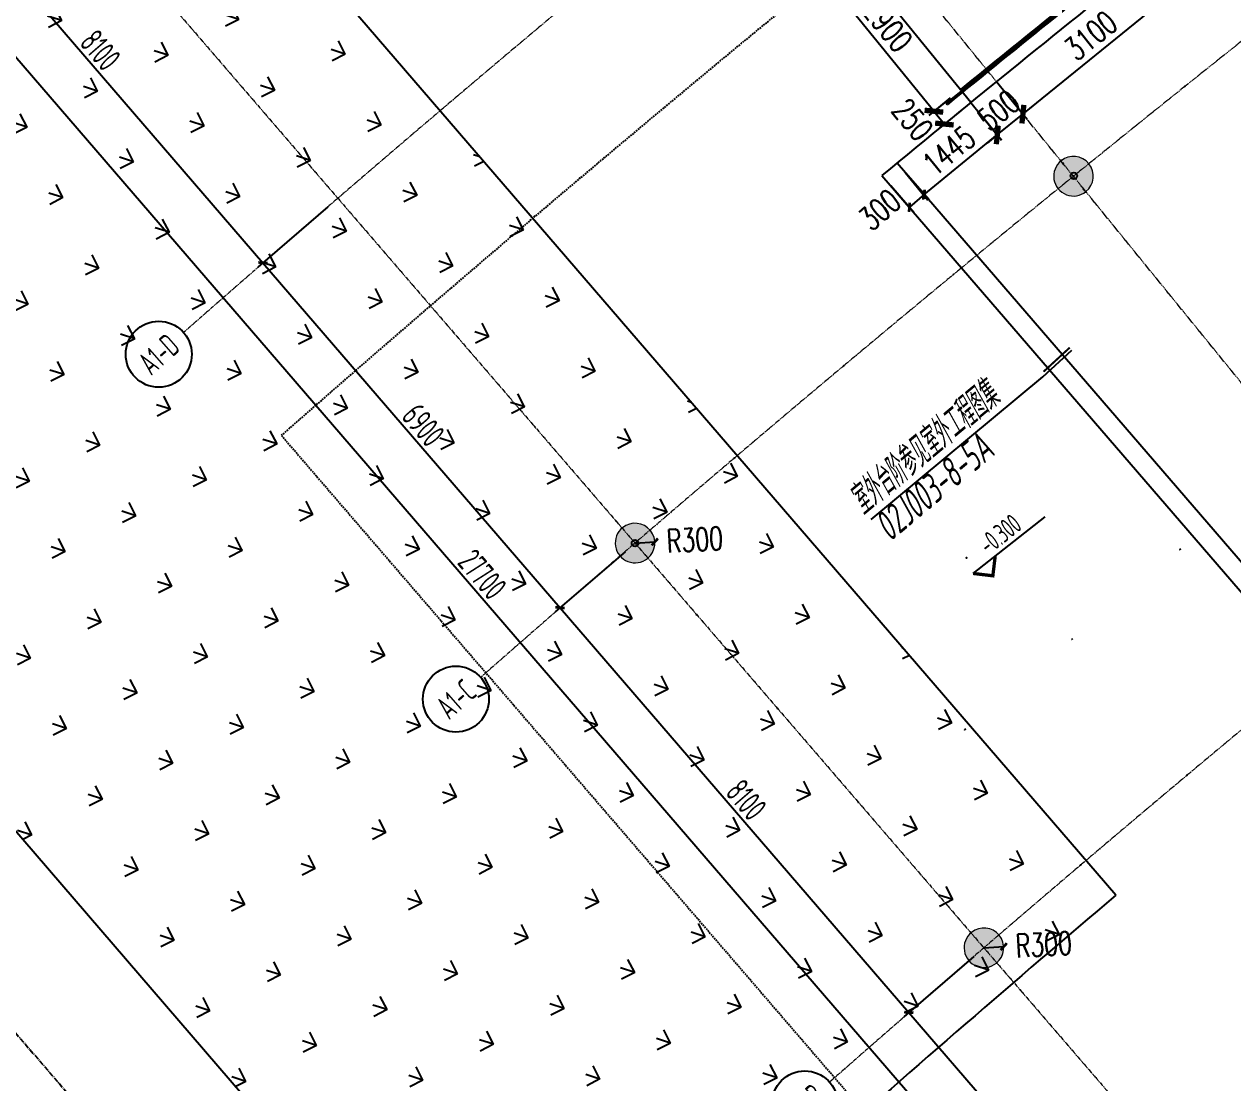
# Model space of a CAD drawing. Header units: millimetres. Extents: x -167 to 12027559, y -6694179 to 6449.
# Drawn here: x 11572547 to 11590865, y -6473796 to -6457746 of the extents above; entities that cross this region are included whole.
import ezdxf
from ezdxf.enums import TextEntityAlignment as Align

# ---------------------------------------------------------------- set-up
doc = ezdxf.new("R2010")
doc.units = ezdxf.units.MM
doc.header["$LTSCALE"] = 10
for name, pattern in [('A1-RG-AXIS$0$CENTER', [50.8, 31.75, -6.35, 6.35, -6.35]), ('A1-RI-F1$0$442 Site - Ground$0$HIDDEN2', [0.1875, 0.125, -0.0625]), ('A1-RI-F1$0$CENTER2', [1.125, 0.75, -0.125, 0.125, -0.125]), ('A1-RI-F1$0$SJX', [9, 6, -3]), ('A1-RI-F1$0$ZXX0', [15, 10, -2.5, 0, -2.5]), ('A1-RI-F1$0$ZXX1000', [18, 15, -1.25, 0.5, -1.25])]:
    doc.linetypes.add(name, pattern=pattern)
for name, color, linetype in [('A1-RG-AXIS$0$A-COLU-HATH', 8, 'Continuous'), ('A1-RG-AXIS$0$A-COLUMN', 7, 'Continuous'), ('A1-RG-AXIS$0$A-DETL-PEN0', 247, 'Continuous'), ('A1-RG-AXIS$0$A-DIMS-100', 1, 'Continuous'), ('A1-RG-AXIS$0$A-SYMB-NAME', 13, 'Continuous'), ('A1-RI-F1$0$442 Site - clean$0$mry-green area hatch', 76, 'Continuous'), ('A1-RI-F1$0$442 Site - clean$0$mry-roads', 2, 'Continuous'), ('A1-RI-F1$0$442 Site - clean$0$mry-water hatch', 154, 'Continuous'), ('A1-RI-F1$0$442 Site - Ground$0$mry-overhead', 253, 'A1-RI-F1$0$442 Site - Ground$0$HIDDEN2'), ('A1-RI-F1$0$A-DIMS-1：100', 1, 'Continuous'), ('A1-RI-F1$0$A-EVAC1', 5, 'Continuous'), ('A1-RI-F1$0$A-STRS-HRAL', 3, 'Continuous'), ('A1-RI-F1$0$A-STRS-TREA', 50, 'Continuous'), ('A1-RI-F1$0$A-SYMB', 4, 'Continuous'), ('A1-RI-F1$0$A-TEXT', 4, 'Continuous'), ('A1-RI-F1$0$A-WALL', 7, 'Continuous'), ('A1-RI-F1$0$G-ACCS', 7, 'Continuous'), ('A1-RI-F1$0$道路中线_N1', 7, 'Continuous'), ('A1-RI-F1$0$道路中线_中科路', 7, 'Continuous'), ('A1-RI-F1$0$道路中线_内部道路', 3, 'A1-RI-F1$0$CENTER2')]:
    doc.layers.add(name, color=color, linetype=linetype)
doc.layers.add('A1-RG-AXIS$0$A-GRID', color=1, linetype='A1-RG-AXIS$0$CENTER', lineweight=9)
doc.layers.add('A1-RI-F1$0$车行道边线', color=5, linetype='A1-RI-F1$0$SJX', lineweight=40)
doc.styles.add('A1-RG-AXIS$0$A1-RG-AXIS$0$XD2008', font='xd-hzs.shx', dxfattribs={"width": 0.7, "bigfont": 'xd-hztxt.shx'})
doc.styles.add('A1-RG-AXIS$0$XD2008', font='xd-hzs.shx', dxfattribs={"width": 0.7, "bigfont": 'xd-hztxt.shx'})
doc.styles.add('A1-RI-F1$0$$22$XD2008', font='hzs.shx', dxfattribs={"width": 0.7, "bigfont": 'hztxt.shx'})
doc.styles.add('A1-RI-F1$0$ECADI', font='gbeitc.shx', dxfattribs={"width": 0.7, "bigfont": 'gbcbig.shx'})
doc.styles.add('A1-RI-F1$0$XD2008', font='txt.shx', dxfattribs={"width": 0.7, "bigfont": 'xd-hztxt.shx'})
doc.dimstyles.new('A1-RG-AXIS$0$XD100$0', dxfattribs={"dimscale": 100, "dimtxt": 5.5, "dimasz": 1, "dimexe": 1, "dimexo": 2, "dimgap": 0.5, "dimtad": 1, "dimdec": 0, "dimdsep": 46, "dimtxsty": 'A1-RG-AXIS$0$XD2008', "dimblk": 'A1-RG-AXIS$0$_ArchTick', "dimblk1": 'A1-RG-AXIS$0$_ArchTick', "dimblk2": 'A1-RG-AXIS$0$_ArchTick', "dimsah": 1, "dimcen": 2.5, "dimclrt": 4, "dimazin": 0, "dimtfac": 1, "dimtdec": 0, "dimtix": 1, "dimtmove": 0, "dimatfit": 3, "dimfxl": 0, "dimtolj": 1, "dimtzin": 0, "dimarcsym": 0})
doc.dimstyles.new('A1-RI-F1$0$XD100', dxfattribs={"dimscale": 100, "dimtxt": 3.5, "dimasz": 1, "dimexe": 1, "dimexo": 2, "dimgap": 1, "dimtad": 1, "dimdec": 0, "dimdsep": 46, "dimtxsty": 'A1-RI-F1$0$XD2008', "dimblk": 'A1-RI-F1$0$_ArchTick', "dimcen": 2.5, "dimclrd": 1, "dimclre": 1, "dimclrt": 4, "dimaunit": 1, "dimadec": 0, "dimazin": 0, "dimtfac": 1, "dimtdec": 0, "dimtix": 1, "dimtmove": 2, "dimatfit": 3, "dimfxl": 0, "dimtolj": 1, "dimtzin": 0, "dimarcsym": 0})
doc.dimstyles.new('A1-RI-F1$0$XD100$0', dxfattribs={"dimscale": 100, "dimtxt": 3.5, "dimasz": 2, "dimexe": 1, "dimexo": 2, "dimgap": 1, "dimtad": 1, "dimdec": 0, "dimdsep": 46, "dimtxsty": 'A1-RI-F1$0$XD2008', "dimblk1": 'A1-RI-F1$0$_ArchTick', "dimblk2": 'A1-RI-F1$0$_ArchTick', "dimsah": 1, "dimcen": 2.5, "dimclrd": 1, "dimclre": 1, "dimclrt": 4, "dimaunit": 1, "dimadec": 0, "dimazin": 0, "dimtfac": 1, "dimtdec": 0, "dimtix": 1, "dimtmove": 2, "dimatfit": 3, "dimfxl": 0, "dimtolj": 1, "dimtzin": 0, "dimarcsym": 0})
pattern_1 = [(161.94682, (-11520186.1, 6499236.26), (-1069.71302, -543.795965), [225, -1472.05628]), (116.94682, (-11520186.1, 6499236.3), (-1069.71302, -543.79596), [225, -975]), (206.94682, (-11520186.1, 6499236.3), (543.79596, -1069.71302), [225, -975])]

# ---------------------------------------------------------------- blocks, each defined once
blk = doc.blocks.new('A1-RG-AXIS$0$_ArchTick')
at = {"color": 0, "linetype": 'ByBlock', "const_width": 0.4}
blk.add_lwpolyline([(-0.5, -0.5), (0.5, 0.5)], dxfattribs=at)
blk = doc.blocks.new('*D676')
at = {"layer": 'A1-RG-AXIS$0$A-DIMS-100', "color": 0, "lineweight": -2}
for p, q in [((11571862, -6454379), (11570195, -6455815)), ((11570271, -6455750), (11588352, -6476735)), ((11589943, -6475365), (11588276, -6476801))]:
    blk.add_line(p, q, dxfattribs=at)
at = {"layer": 'Defpoints', "color": 0}
for p in [(11572014, -6454249), (11590094, -6475234), (11588352, -6476735)]:
    blk.add_point(p, dxfattribs=at)
at = {"layer": 'A1-RG-AXIS$0$A-DIMS-100', "color": 0, "lineweight": -2, "xscale": 100, "yscale": 100, "zscale": 100}
for p, rotation in [((11570271, -6455750), 130.7474706807866), ((11588352, -6476735), 310.7474706807866)]:
    blk.add_blockref('A1-RG-AXIS$0$_ArchTick', p, dxfattribs=dict(at, rotation=rotation))
at = {"layer": 'A1-RG-AXIS$0$A-DIMS-100', "color": 4, "insert": (11579491, -6466088), "char_height": 375, "attachment_point": 5, "rotation": 310.7475, "style": 'A1-RG-AXIS$0$XD2008'}
blk.add_mtext('\\A1;27700', dxfattribs=at)
blk = doc.blocks.new('*D677')
at = {"layer": 'A1-RG-AXIS$0$A-DIMS-100', "color": 0, "lineweight": -2}
for p, q in [((11581653, -6465743), (11580592, -6466657)), ((11580668, -6466592), (11585954, -6472729)), ((11586939, -6471880), (11585878, -6472794))]:
    blk.add_line(p, q, dxfattribs=at)
at = {"layer": 'Defpoints', "color": 0}
for p in [(11581805, -6465612), (11587091, -6471749), (11585954, -6472729)]:
    blk.add_point(p, dxfattribs=at)
at = {"layer": 'A1-RG-AXIS$0$A-DIMS-100', "color": 0, "lineweight": -2, "xscale": 100, "yscale": 100, "zscale": 100}
for p, rotation in [((11580668, -6466592), 130.7384765822796), ((11585954, -6472729), 310.7384765822796)]:
    blk.add_blockref('A1-RG-AXIS$0$_ArchTick', p, dxfattribs=dict(at, rotation=rotation))
at = {"layer": 'A1-RG-AXIS$0$A-DIMS-100', "color": 4, "insert": (11583491, -6469505), "char_height": 375, "attachment_point": 5, "rotation": 310.7385, "style": 'A1-RG-AXIS$0$XD2008'}
blk.add_mtext('\\A1;8100', dxfattribs=at)
blk = doc.blocks.new('*D678')
at = {"layer": 'A1-RG-AXIS$0$A-DIMS-100', "color": 0, "lineweight": -2}
for p, q in [((11577150, -6460515), (11576089, -6461429)), ((11576165, -6461363), (11580668, -6466592)), ((11581653, -6465743), (11580592, -6466657))]:
    blk.add_line(p, q, dxfattribs=at)
at = {"layer": 'Defpoints', "color": 0}
for p in [(11577302, -6460384), (11581805, -6465612), (11580668, -6466592)]:
    blk.add_point(p, dxfattribs=at)
at = {"layer": 'A1-RG-AXIS$0$A-DIMS-100', "color": 0, "lineweight": -2, "xscale": 100, "yscale": 100, "zscale": 100}
for p, rotation in [((11576165, -6461363), 130.738476582275), ((11580668, -6466592), 310.738476582275)]:
    blk.add_blockref('A1-RG-AXIS$0$_ArchTick', p, dxfattribs=dict(at, rotation=rotation))
at = {"layer": 'A1-RG-AXIS$0$A-DIMS-100', "color": 4, "insert": (11578596, -6463822), "char_height": 375, "attachment_point": 5, "rotation": 310.7385, "style": 'A1-RG-AXIS$0$XD2008'}
blk.add_mtext('\\A1;6900', dxfattribs=at)
blk = doc.blocks.new('*D679')
at = {"layer": 'A1-RG-AXIS$0$A-DIMS-100', "color": 0, "lineweight": -2}
for p, q in [((11571864, -6454377), (11570803, -6455291)), ((11570879, -6455226), (11576165, -6461363)), ((11577150, -6460515), (11576089, -6461429))]:
    blk.add_line(p, q, dxfattribs=at)
at = {"layer": 'Defpoints', "color": 0}
for p in [(11572016, -6454247), (11577302, -6460384), (11576165, -6461363)]:
    blk.add_point(p, dxfattribs=at)
at = {"layer": 'A1-RG-AXIS$0$A-DIMS-100', "color": 0, "lineweight": -2, "xscale": 100, "yscale": 100, "zscale": 100}
for p, rotation in [((11570879, -6455226), 130.7384765822831), ((11576165, -6461363), 310.7384765822831)]:
    blk.add_blockref('A1-RG-AXIS$0$_ArchTick', p, dxfattribs=dict(at, rotation=rotation))
at = {"layer": 'A1-RG-AXIS$0$A-DIMS-100', "color": 4, "insert": (11573702, -6458140), "char_height": 375, "attachment_point": 5, "rotation": 310.7385, "style": 'A1-RG-AXIS$0$XD2008'}
blk.add_mtext('\\A1;8100', dxfattribs=at)
blk = doc.blocks.new('*D682')
at = {"layer": 'A1-RG-AXIS$0$A-DIMS-100', "color": 0, "lineweight": -2}
for p, q in [((11586940, -6471880), (11585878, -6472794)), ((11585954, -6472729), (11588957, -6476214)), ((11589943, -6475365), (11588881, -6476279))]:
    blk.add_line(p, q, dxfattribs=at)
at = {"layer": 'Defpoints', "color": 0}
for p in [(11587091, -6471749), (11590094, -6475234), (11588957, -6476214)]:
    blk.add_point(p, dxfattribs=at)
at = {"layer": 'A1-RG-AXIS$0$A-DIMS-100', "color": 0, "lineweight": -2, "xscale": 100, "yscale": 100, "zscale": 100}
for p, rotation in [((11585954, -6472729), 130.7474706807819), ((11588957, -6476214), 310.7474706807819)]:
    blk.add_blockref('A1-RG-AXIS$0$_ArchTick', p, dxfattribs=dict(at, rotation=rotation))
at = {"layer": 'A1-RG-AXIS$0$A-DIMS-100', "color": 4, "insert": (11587635, -6474316), "char_height": 375, "attachment_point": 5, "rotation": 310.7475, "style": 'A1-RG-AXIS$0$XD2008'}
blk.add_mtext('\\A1;4600', dxfattribs=at)
blk = doc.blocks.new('A1-RG-AXIS$0$Round Column1 - 600 mm Diameter-1418243-一层平面 校行政中心 FIRST FLOOR PLAN')
at = {"layer": 'A1-RG-AXIS$0$A-COLUMN', "lineweight": 9}
for start, end in [(90, 180), (0, 90), (180, 0)]:
    blk.add_arc((0, 0), 300, start, end, dxfattribs=at)
blk = doc.blocks.new('A1-RG-AXIS$0$colu')
at = {"layer": 'A1-RG-AXIS$0$A-COLU-HATH', "linetype": 'ByBlock'}
h = blk.add_hatch(dxfattribs=at)
h.set_pattern_fill('ANSI31', color=256, scale=888, angle=11, style=0)
h.set_pattern_definition([(56, (-5304, 12651), (-92.02317055, 62.0704123), [])])
h.paths.add_polyline_path([(11591264, -6433839), (11591159, -6433557), (11590222, -6433908), (11590400, -6434382)])
h.paths.add_polyline_path([(11582706, -6437301), (11582516, -6436795), (11581580, -6437146), (11581701, -6437474)])
h.paths.add_polyline_path([(11590472, -6449024), (11591080, -6449817), (11591635, -6449392), (11591027, -6448598)])
h.paths.add_polyline_path([(11597647, -6443800), (11598174, -6444530), (11598741, -6444120), (11598215, -6443391)])
h.paths.add_polyline_path([(11585545, -6442594), (11586154, -6443388), (11586709, -6442962), (11586101, -6442168)])
h.paths.add_polyline_path([(11592849, -6437150), (11593376, -6437880), (11593943, -6437471), (11593417, -6436741)])
h.paths.add_polyline_path([(11606395, -6455924), (11606921, -6456654), (11607489, -6456244), (11606962, -6455514)])
h.paths.add_polyline_path([(11601626, -6449315), (11602153, -6450044), (11602720, -6449635), (11602194, -6448905)])
edge = h.paths.add_edge_path()
edge.add_arc((11595249, -6454684), 425, 0, 360)
edge = h.paths.add_edge_path()
edge.add_arc((11600176, -6461115), 425, 0, 360)
h.paths.add_polyline_path([(11613307, -6451074), (11613812, -6451818), (11614392, -6451425), (11613886, -6450680)])
h.paths.add_polyline_path([(11620356, -6446424), (11620839, -6447183), (11621430, -6446806), (11620946, -6446047)])
h.paths.add_polyline_path([(11615974, -6439552), (11616458, -6440311), (11617048, -6439934), (11616564, -6439175)])
h.paths.add_polyline_path([(11608730, -6444330), (11609235, -6445075), (11609815, -6444682), (11609309, -6443937)])
h.paths.add_polyline_path([(11600306, -6431919), (11600812, -6432664), (11601391, -6432270), (11600885, -6431526)])
h.paths.add_polyline_path([(11607910, -6426904), (11608394, -6427663), (11608984, -6427286), (11608500, -6426527)])
h.paths.add_polyline_path([(11630302, -6423285), (11630693, -6423983), (11631129, -6423739), (11630739, -6423040)])
h.paths.add_polyline_path([(11626248, -6416039), (11626639, -6416737), (11627075, -6416493), (11626684, -6415795)])
h.paths.add_polyline_path([(11627535, -6441978), (11627997, -6442751), (11628598, -6442392), (11628136, -6441619)])
h.paths.add_polyline_path([(11634839, -6437741), (11635279, -6438526), (11635889, -6438184), (11635450, -6437399)])
h.paths.add_polyline_path([(11615655, -6422109), (11616117, -6422881), (11616718, -6422522), (11616256, -6421750)])
h.paths.add_polyline_path([(11619863, -6429147), (11620325, -6429919), (11620926, -6429560), (11620464, -6428788)])
h.paths.add_polyline_path([(11630859, -6430629), (11631299, -6431414), (11631910, -6431072), (11631470, -6430287)])
h.paths.add_polyline_path([(11627539, -6424694), (11627978, -6425480), (11628589, -6425138), (11628150, -6424353)])
h.paths.add_polyline_path([(11623353, -6434983), (11623815, -6435756), (11624415, -6435396), (11623953, -6434624)])
h.paths.add_polyline_path([(11623535, -6417538), (11623974, -6418324), (11624585, -6417982), (11624146, -6417197)])
h.paths.add_polyline_path([(11635339, -6420464), (11635756, -6421262), (11636376, -6420938), (11635960, -6420140)])
h.paths.add_polyline_path([(11645506, -6407138), (11645842, -6407864), (11645388, -6408074), (11645053, -6407348)])
h.paths.add_polyline_path([(11648218, -6414201), (11648554, -6414927), (11649008, -6414718), (11648672, -6413991)])
h.paths.add_polyline_path([(11649797, -6429904), (11650191, -6430713), (11650820, -6430407), (11650426, -6429597)])
h.paths.add_polyline_path([(11632163, -6412872), (11631542, -6413196), (11632283, -6414615), (11632904, -6414290)])
h.paths.add_polyline_path([(11648553, -6404923), (11647915, -6405211), (11648573, -6406669), (11649211, -6406381)])
h.paths.add_polyline_path([(11638488, -6426491), (11638905, -6427289), (11639525, -6426965), (11639108, -6426167)])
h.paths.add_polyline_path([(11646232, -6422575), (11646626, -6423384), (11647255, -6423078), (11646862, -6422268)])
h.paths.add_polyline_path([(11643258, -6416460), (11643651, -6417269), (11644281, -6416963), (11643887, -6416153)])
edge = h.paths.add_edge_path()
edge.add_arc((11640554, -6410101), 425, 0, 360)
h.paths.add_polyline_path([(11642262, -6433715), (11642678, -6434512), (11643299, -6434188), (11642882, -6433391)])
h.paths.add_polyline_path([(11657439, -6426310), (11657809, -6427131), (11658447, -6426843), (11658077, -6426022)])
h.paths.add_polyline_path([(11654086, -6418882), (11654456, -6419702), (11655094, -6419414), (11654724, -6418594)])
h.paths.add_polyline_path([(11659423, -6409141), (11659770, -6409971), (11660416, -6409702), (11660069, -6408871)])
h.paths.add_polyline_path([(11651288, -6412684), (11651658, -6413504), (11652296, -6413216), (11651926, -6412396)])
h.paths.add_polyline_path([(11672567, -6404095), (11672841, -6404846), (11673311, -6404675), (11673037, -6403924)])
h.paths.add_polyline_path([(11669749, -6396288), (11670092, -6397229), (11670562, -6397058), (11670219, -6396117)])
h.paths.add_polyline_path([(11678236, -6409178), (11678568, -6410121), (11679228, -6409889), (11678897, -6408946)])
h.paths.add_polyline_path([(11675949, -6402668), (11676281, -6403611), (11676941, -6403379), (11676610, -6402436)])
h.paths.add_polyline_path([(11662042, -6415416), (11662388, -6416247), (11663034, -6415977), (11662688, -6415147)])
h.paths.add_polyline_path([(11670094, -6412181), (11670417, -6413021), (11671070, -6412770), (11670748, -6411930)])
h.paths.add_polyline_path([(11656266, -6401573), (11656651, -6402496), (11657297, -6402226), (11656912, -6401304)])
h.paths.add_polyline_path([(11664718, -6398177), (11665077, -6399111), (11665730, -6398860), (11665372, -6397926)])
h.paths.add_polyline_path([(11667657, -6405832), (11667980, -6406673), (11668633, -6406422), (11668311, -6405582)])
h.paths.add_polyline_path([(11673265, -6395025), (11673596, -6395969), (11674256, -6395737), (11673925, -6394793)])
edge = h.paths.add_edge_path()
edge.add_arc((11681417, -6417175), 425, 0, 360)
h.paths.add_polyline_path([(11673015, -6419789), (11673338, -6420629), (11673991, -6420379), (11673669, -6419538)])
h.paths.add_polyline_path([(11665180, -6422938), (11665527, -6423769), (11666173, -6423499), (11665826, -6422668)])
for points in [[(11588683, -6459865, 0.414214), (11588262, -6459818, 0.414214), (11588214, -6460239, 1)], [(11582040, -6465425, 0.414214), (11581618, -6465377, 0.414214), (11581571, -6465799, 1)], [(11587327, -6471561, 0.414214), (11586906, -6471514, 0.414214), (11586858, -6471935, 1)]]:
    blk.add_hatch(color=256, dxfattribs=at).paths.add_polyline_path(points)
at = {"layer": 'A1-RG-AXIS$0$A-COLUMN', "rotation": 309.0484412447464}
for p in [(11588450, -6460051), (11581805, -6465612), (11587092, -6471748)]:
    blk.add_blockref('A1-RG-AXIS$0$Round Column1 - 600 mm Diameter-1418243-一层平面 校行政中心 FIRST FLOOR PLAN', p, dxfattribs=at)
blk = doc.blocks.new('A1-RG-AXIS$0$A1zhouhao')
at = {"color": 13}
blk.add_circle((11937809, -6402822), 500, dxfattribs=at)
at = {"style": 'A1-RG-AXIS$0$A1-RG-AXIS$0$XD2008', "width": 0.7}
blk.add_attdef('GRID', text='', height=500, dxfattribs=at).set_placement((11937809, -6402822), align=Align.MIDDLE)
blk = doc.blocks.new('A1-RI-F1$0$_ArchTick')
at = {"color": 0, "linetype": 'ByBlock', "const_width": 0.4}
blk.add_lwpolyline([(-0.5, -0.5), (0.5, 0.5)], dxfattribs=at)
blk = doc.blocks.new('*D373')
at = {"layer": 'A1-RI-F1$0$A-DIMS-1：100', "color": 1, "linetype": 'ByBlock', "lineweight": -2}
blk.add_line((11581805, -6465612), (11582105, -6465595), dxfattribs=at)
at = {"layer": 'Defpoints', "color": 0, "linetype": 'ByBlock'}
for p in [(11581805, -6465612), (11582105, -6465595)]:
    blk.add_point(p, dxfattribs=at)
at = {"layer": 'A1-RI-F1$0$A-DIMS-1：100', "color": 1, "linetype": 'ByBlock', "lineweight": -2, "xscale": 100, "yscale": 100, "zscale": 100, "rotation": 3.206619954075154}
blk.add_blockref('A1-RI-F1$0$_ArchTick', (11582105, -6465595), dxfattribs=at)
at = {"layer": 'A1-RI-F1$0$A-DIMS-1：100', "color": 4, "linetype": 'ByBlock', "insert": (11582712, -6465561), "char_height": 350, "attachment_point": 5, "rotation": 3.2066, "style": 'A1-RI-F1$0$XD2008'}
blk.add_mtext('\\A1;R300', dxfattribs=at)
blk = doc.blocks.new('*D374')
at = {"layer": 'A1-RI-F1$0$A-DIMS-1：100', "color": 1, "linetype": 'ByBlock', "lineweight": -2}
blk.add_line((11587093, -6471747), (11587393, -6471731), dxfattribs=at)
at = {"layer": 'Defpoints', "color": 0, "linetype": 'ByBlock'}
for p in [(11587093, -6471747), (11587393, -6471731)]:
    blk.add_point(p, dxfattribs=at)
at = {"layer": 'A1-RI-F1$0$A-DIMS-1：100', "color": 1, "linetype": 'ByBlock', "lineweight": -2, "xscale": 100, "yscale": 100, "zscale": 100, "rotation": 3.206619953857757}
blk.add_blockref('A1-RI-F1$0$_ArchTick', (11587393, -6471731), dxfattribs=at)
at = {"layer": 'A1-RI-F1$0$A-DIMS-1：100', "color": 4, "linetype": 'ByBlock', "insert": (11588000, -6471697), "char_height": 350, "attachment_point": 5, "rotation": 3.2066, "style": 'A1-RI-F1$0$XD2008'}
blk.add_mtext('\\A1;R300', dxfattribs=at)
blk = doc.blocks.new('A1-RI-F1$0$$1$ECADI-TAG-HGHT（国标）')
at = {"color": 1}
blk.add_line((-2.12, 2.12), (11.77, 2.12), dxfattribs=at)
at = {"color": 1, "const_width": 0.5}
blk.add_lwpolyline([(-2.12, 2.12), (0, 0), (2.12, 2.12)], dxfattribs=at)
at = {"color": 1}
blk.add_point((-1.48, 4.6), dxfattribs=at)
at = {"style": 'A1-RI-F1$0$$22$XD2008', "width": 0.7}
blk.add_attdef('FL', text='', height=3, dxfattribs=at).set_placement((-2.69, 2.97), align=Align.RIGHT)
for tag, p in [('F.F.L.', (2.28, 2.97)), ('T.O.S.', (2.28, -1.1))]:
    blk.add_attdef(tag, p, '', height=3, dxfattribs=at)
blk = doc.blocks.new('*D493')
at = {"layer": 'A1-RI-F1$0$A-WALL', "color": 1, "linetype": 'ByBlock', "lineweight": -2}
for p, q in [((11587277, -6458610), (11587746, -6459187)), ((11586889, -6458926), (11587358, -6459503)), ((11587295, -6459425), (11587683, -6459110)), ((11587683, -6459110), (11587838, -6458984)), ((11587295, -6459425), (11587140, -6459551))]:
    blk.add_line(p, q, dxfattribs=at)
at = {"layer": 'Defpoints', "color": 0, "linetype": 'ByBlock'}
for p in [(11587151, -6458455), (11586763, -6458770), (11587683, -6459110)]:
    blk.add_point(p, dxfattribs=at)
at = {"layer": 'A1-RI-F1$0$A-WALL', "color": 1, "linetype": 'ByBlock', "lineweight": -2, "xscale": 200, "yscale": 200, "zscale": 200}
for p, rotation in [((11587683, -6459110), 219.1020522691466), ((11587295, -6459425), 39.10205226914658)]:
    blk.add_blockref('A1-RI-F1$0$_ArchTick', p, dxfattribs=dict(at, rotation=rotation))
at = {"layer": 'A1-RI-F1$0$A-WALL', "color": 4, "linetype": 'ByBlock', "insert": (11587315, -6459054), "char_height": 350, "attachment_point": 5, "rotation": 39.1021, "style": 'A1-RI-F1$0$XD2008'}
blk.add_mtext('\\A1;500', dxfattribs=at)
blk = doc.blocks.new('*D494')
at = {"layer": 'A1-RI-F1$0$A-WALL', "color": 1, "linetype": 'ByBlock', "lineweight": -2}
for p, q in [((11589682, -6456655), (11590152, -6457233)), ((11587683, -6459110), (11590089, -6457155)), ((11587276, -6458610), (11587746, -6459188))]:
    blk.add_line(p, q, dxfattribs=at)
at = {"layer": 'Defpoints', "color": 0, "linetype": 'ByBlock'}
for p in [(11589556, -6456500), (11590089, -6457155), (11587150, -6458455)]:
    blk.add_point(p, dxfattribs=at)
at = {"layer": 'A1-RI-F1$0$A-WALL', "color": 1, "linetype": 'ByBlock', "lineweight": -2, "xscale": 200, "yscale": 200, "zscale": 200}
for p, rotation in [((11590089, -6457155), 39.09507412864514), ((11587683, -6459110), 219.0950741286451)]:
    blk.add_blockref('A1-RI-F1$0$_ArchTick', p, dxfattribs=dict(at, rotation=rotation))
at = {"layer": 'A1-RI-F1$0$A-WALL', "color": 4, "linetype": 'ByBlock', "insert": (11588712, -6457919), "char_height": 350, "attachment_point": 5, "rotation": 39.0951, "style": 'A1-RI-F1$0$XD2008'}
blk.add_mtext('\\A1;3100', dxfattribs=at)
blk = doc.blocks.new('*D496')
at = {"layer": 'A1-RI-F1$0$A-WALL', "color": 1, "linetype": 'ByBlock', "lineweight": -2}
for p, q in [((11584752, -6456614), (11584428, -6456878)), ((11586334, -6459065), (11584505, -6456815)), ((11586581, -6458864), (11586257, -6459128))]:
    blk.add_line(p, q, dxfattribs=at)
at = {"layer": 'Defpoints', "color": 0, "linetype": 'ByBlock'}
for p in [(11584907, -6456488), (11584505, -6456815), (11586736, -6458738)]:
    blk.add_point(p, dxfattribs=at)
at = {"layer": 'A1-RI-F1$0$A-WALL', "color": 1, "linetype": 'ByBlock', "lineweight": -2, "xscale": 200, "yscale": 200, "zscale": 200}
for p, rotation in [((11584505, -6456815), 129.101496476212), ((11586334, -6459065), 309.101496476212)]:
    blk.add_blockref('A1-RI-F1$0$_ArchTick', p, dxfattribs=dict(at, rotation=rotation))
at = {"layer": 'A1-RI-F1$0$A-WALL', "color": 4, "linetype": 'ByBlock', "insert": (11585633, -6457766), "char_height": 350, "attachment_point": 5, "rotation": 309.1015, "style": 'A1-RI-F1$0$XD2008'}
blk.add_mtext('\\A1;2900', dxfattribs=at)
blk = doc.blocks.new('*D497')
at = {"layer": 'A1-RI-F1$0$A-WALL', "color": 1, "linetype": 'ByBlock', "lineweight": -2}
for p, q in [((11586582, -6458865), (11586257, -6459129)), ((11586335, -6459066), (11586493, -6459260)), ((11586740, -6459059), (11586416, -6459324))]:
    blk.add_line(p, q, dxfattribs=at)
at = {"layer": 'Defpoints', "color": 0, "linetype": 'ByBlock'}
for p in [(11586737, -6458739), (11586895, -6458933), (11586493, -6459260)]:
    blk.add_point(p, dxfattribs=at)
at = {"layer": 'A1-RI-F1$0$A-WALL', "color": 1, "linetype": 'ByBlock', "lineweight": -2, "xscale": 200, "yscale": 200, "zscale": 200}
for p, rotation in [((11586335, -6459066), 129.1957179552919), ((11586493, -6459260), 309.1957179552919)]:
    blk.add_blockref('A1-RI-F1$0$_ArchTick', p, dxfattribs=dict(at, rotation=rotation))
at = {"layer": 'A1-RI-F1$0$A-WALL', "color": 4, "linetype": 'ByBlock', "insert": (11586011, -6459192), "char_height": 350, "attachment_point": 5, "rotation": 309.1957, "style": 'A1-RI-F1$0$XD2008'}
blk.add_mtext('\\A1;250', dxfattribs=at)
blk = doc.blocks.new('*D460')
at = {"layer": 'A1-RI-F1$0$A-DIMS-1：100', "color": 1, "linetype": 'ByBlock', "lineweight": -2}
for p, q in [((11587022, -6459086), (11587358, -6459497)), ((11587295, -6459420), (11586178, -6460335)), ((11585904, -6460002), (11586241, -6460413))]:
    blk.add_line(p, q, dxfattribs=at)
at = {"layer": 'Defpoints', "color": 0, "linetype": 'ByBlock'}
for p in [(11586895, -6458932), (11585778, -6459847), (11586178, -6460335)]:
    blk.add_point(p, dxfattribs=at)
at = {"layer": 'A1-RI-F1$0$A-DIMS-1：100', "color": 1, "linetype": 'ByBlock', "lineweight": -2, "xscale": 100, "yscale": 100, "zscale": 100}
for p, rotation in [((11587295, -6459420), 39.33176070893923), ((11586178, -6460335), 219.3317607089392)]:
    blk.add_blockref('A1-RI-F1$0$_ArchTick', p, dxfattribs=dict(at, rotation=rotation))
at = {"layer": 'A1-RI-F1$0$A-DIMS-1：100', "color": 4, "linetype": 'ByBlock', "insert": (11586562, -6459665), "char_height": 350, "attachment_point": 5, "rotation": 39.3318, "style": 'A1-RI-F1$0$XD2008'}
blk.add_mtext('\\A1;1445', dxfattribs=at)
blk = doc.blocks.new('*D461')
at = {"layer": 'A1-RI-F1$0$A-DIMS-1：100', "color": 1, "linetype": 'ByBlock', "lineweight": -2}
for p, q in [((11585908, -6459999), (11586255, -6460401)), ((11585681, -6460194), (11586028, -6460597)), ((11586190, -6460325), (11585962, -6460521))]:
    blk.add_line(p, q, dxfattribs=at)
at = {"layer": 'Defpoints', "color": 0, "linetype": 'ByBlock'}
for p in [(11585778, -6459847), (11585550, -6460043), (11585962, -6460521)]:
    blk.add_point(p, dxfattribs=at)
at = {"layer": 'A1-RI-F1$0$A-DIMS-1：100', "color": 1, "linetype": 'ByBlock', "lineweight": -2, "xscale": 100, "yscale": 100, "zscale": 100}
for p, rotation in [((11586190, -6460325), 40.74312405379437), ((11585962, -6460521), 220.7431240537944)]:
    blk.add_blockref('A1-RI-F1$0$_ArchTick', p, dxfattribs=dict(at, rotation=rotation))
at = {"layer": 'A1-RI-F1$0$A-DIMS-1：100', "color": 4, "linetype": 'ByBlock', "insert": (11585513, -6460559), "char_height": 350, "attachment_point": 5, "rotation": 40.7431, "style": 'A1-RI-F1$0$XD2008'}
blk.add_mtext('\\A1;300', dxfattribs=at)
blk = doc.blocks.new('A1-RI-F1$0$A$C6B365CFD')
at = {"layer": 'A1-RI-F1$0$442 Site - clean$0$mry-green area hatch'}
h = blk.add_hatch(dxfattribs=at)
h.set_pattern_fill('GRASS', color=256, scale=1200, angle=71.9468, style=0)
h.set_pattern_definition(pattern_1)
h.paths.add_polyline_path([(27063, 58308, 0.001294), (25589, 57063, 0.416277), (24485, 42914), (41912, 22684, -0.010237), (50900, 30636)])
h = blk.add_hatch(dxfattribs=at)
h.set_pattern_fill('GRASS', color=256, scale=1200, angle=71.9468, style=0)
h.set_pattern_definition(pattern_1)
edge = h.paths.add_edge_path()
edge.add_line((20201, 456), (31803, 456))
edge.add_arc((26002, 8602), 10000, 305.4577, 307.6947)
edge.add_line((32116, 689), (25117, 7995))
edge.add_line((25117, 7995), (24476, 9148))
edge.add_line((24476, 9148), (22233, 10621))
edge.add_line((22233, 10621), (21016, 10749))
edge.add_line((21016, 10749), (18581, 11837))
edge.add_line((18581, 11837), (17364, 13374))
edge.add_line((17364, 13374), (17235, 14590))
edge.add_line((17235, 14590), (17235, 15487))
edge.add_line((17235, 15487), (16531, 17408))
edge.add_line((16531, 17408), (14544, 19585))
edge.add_line((14544, 19585), (12366, 21634))
edge.add_line((12366, 21634), (10986, 23973))
edge.add_line((10986, 23973), (9157, 25175))
edge.add_line((9157, 25175), (7186, 26768))
edge.add_arc((11680, 38474), 12539, 237.8961, 248.9992, ccw=False)
edge.add_line((5016, 27852), (4405, 29343))
edge.add_line((4405, 29343), (3087, 30819))
edge.add_line((3087, 30819), (3416, 32228))
edge.add_line((3416, 32228), (2849, 34547))
edge.add_line((2849, 34547), (8302, 39754))
edge.add_line((8302, 39754), (9011, 38508))
edge.add_line((9011, 38508), (9516, 37119))
edge.add_line((9516, 37119), (9494, 34714))
edge.add_line((9494, 34714), (10742, 33289))
edge.add_line((10742, 33289), (12057, 32131))
edge.add_line((12057, 32131), (13008, 30947))
edge.add_line((13008, 30947), (13880, 30336))
edge.add_line((13880, 30336), (16625, 30047))
edge.add_line((16625, 30047), (19370, 28315))
edge.add_line((19370, 28315), (21392, 27449))
edge.add_line((21392, 27449), (22837, 27232))
edge.add_line((22837, 27232), (23848, 25284))
edge.add_line((23848, 25284), (24354, 23190))
edge.add_line((24354, 23190), (25220, 22685))
edge.add_line((25220, 22685), (26232, 21530))
edge.add_line((26232, 21530), (28615, 20014))
edge.add_line((28615, 20014), (30493, 18354))
edge.add_line((30493, 18354), (31504, 17272))
edge.add_line((31504, 17272), (32805, 16766))
edge.add_line((32805, 16766), (34249, 16550))
edge.add_line((34249, 16550), (34944, 16054))
edge.add_line((34944, 16054), (38962, 12984))
edge.add_line((38962, 12984), (39453, 12286))
edge.add_line((39453, 12286), (40847, 11851))
edge.add_arc((31048, 13845), 10000, 348.4965, 400.7431)
edge.add_line((38624, 20372), (22387, 39221))
edge.add_arc((14802, 32676), 10019, 40.7898, 137.8808)
edge.add_arc((240588, -192829), 329118, 135.1223, 136.33809)
edge.add_arc((9730, 27491), 10000, 136.3381, 163.296)
edge.add_line((152, 30365), (152, 24616))
edge.add_arc((9730, 27491), 10000, 196.704, 220.7431)
edge.add_line((2153, 20964), (18425, 2075))
edge.add_arc((26002, 8602), 10000, 220.7431, 234.5423)
at = {"layer": 'A1-RI-F1$0$442 Site - clean$0$mry-water hatch'}
h = blk.add_hatch(dxfattribs=at)
h.set_pattern_fill('ANSI36', color=256, scale=10000, style=0, double=1)
h.set_pattern_definition([(45, (11631555.6, 4045443.5), (662.91261, 2430.67956), [3125, -625, 0, -625])])
edge = h.paths.add_edge_path()
edge.add_arc((27983, 13573), 12000, 336.3468, 353.1222)
edge.add_line((39897, 12136), (39453, 12286))
edge.add_line((39453, 12286), (38962, 12984))
edge.add_line((38962, 12984), (34944, 16054))
edge.add_line((34944, 16054), (34249, 16550))
edge.add_line((34249, 16550), (32805, 16766))
edge.add_line((32805, 16766), (31504, 17272))
edge.add_line((31504, 17272), (30493, 18354))
edge.add_line((30493, 18354), (28615, 20014))
edge.add_line((28615, 20014), (26232, 21530))
edge.add_line((26232, 21530), (25220, 22685))
edge.add_line((25220, 22685), (24354, 23190))
edge.add_line((24354, 23190), (23848, 25284))
edge.add_line((23848, 25284), (22837, 27232))
edge.add_line((22837, 27232), (21392, 27449))
edge.add_line((21392, 27449), (19370, 28315))
edge.add_line((19370, 28315), (16625, 30047))
edge.add_line((16625, 30047), (13880, 30336))
edge.add_line((13880, 30336), (13008, 30947))
edge.add_line((13008, 30947), (12057, 32131))
edge.add_line((12057, 32131), (10742, 33289))
edge.add_line((10742, 33289), (9494, 34714))
edge.add_line((9494, 34714), (9516, 37119))
edge.add_line((9516, 37119), (9011, 38508))
edge.add_line((9011, 38508), (8168, 39982))
edge.add_line((8168, 39982), (2849, 34547))
edge.add_line((2849, 34547), (3416, 32228))
edge.add_line((3416, 32228), (3087, 30819))
edge.add_line((3087, 30819), (4405, 29343))
edge.add_line((4405, 29343), (5016, 27852))
edge.add_arc((11680, 38474), 12539, 237.8961, 248.9992)
edge.add_line((7186, 26768), (9157, 25175))
edge.add_line((9157, 25175), (10986, 23973))
edge.add_line((10986, 23973), (12366, 21634))
edge.add_line((12366, 21634), (14544, 19585))
edge.add_line((14544, 19585), (16531, 17408))
edge.add_line((16531, 17408), (17235, 15487))
edge.add_line((17235, 15487), (17235, 14590))
edge.add_line((17235, 14590), (17364, 13374))
edge.add_line((17364, 13374), (18581, 11837))
edge.add_line((18581, 11837), (21016, 10749))
edge.add_line((21016, 10749), (22233, 10621))
edge.add_line((22233, 10621), (24476, 9148))
edge.add_line((24476, 9148), (25117, 7995))
edge.add_line((25117, 7995), (30890, 1968))
edge.add_arc((26410, 13100), 12000, 291.9234, 316.1248)
edge.add_line((35060, 4783), (38975, 8758))
h.paths.add_polyline_path([(152, 52859), (152, 40196), (852, 39394), (5984, 44578), (5521, 45258), (5470, 46041), (4736, 47229), (4736, 47760), (4231, 49100), (4104, 49505), (2258, 51300), (1321, 52387)])
at = {"layer": 'A1-RI-F1$0$442 Site - clean$0$mry-roads'}
for p, q in [((50900, 30636), (27063, 58308)), ((24485, 42914), (41023, 23716))]:
    blk.add_line(p, q, dxfattribs=at)
at = {"layer": 'A1-RI-F1$0$442 Site - clean$0$mry-roads', "ltscale": 200}
blk.add_arc((240704, -192975), 275500, 109.77402, 135.4036, dxfattribs=at)
at = {"layer": 'A1-RI-F1$0$442 Site - clean$0$mry-roads'}
blk.add_arc((240588, -192829), 293118, 130.32615, 132.67216, dxfattribs=at)
at = {"layer": 'A1-RI-F1$0$车行道边线', "linetype": 'A1-RI-F1$0$SJX', "lineweight": -3}
blk.add_arc((240704, -192975), 275500, 109.47451, 135.4036, dxfattribs=at)
at = {"layer": 'A1-RI-F1$0$道路中线_N1', "color": 1, "linetype": 'A1-RI-F1$0$ZXX0', "ltscale": 0.5}
blk.add_arc((240704, -192975), 280000, 103.38777, 136.3046, dxfattribs=at)
blk.add_arc((240704, -192975), 280000, 103.38777, 136.3046, dxfattribs=at)
at = {"layer": 'A1-RI-F1$0$道路中线_中科路', "color": 6, "linetype": 'A1-RI-F1$0$ZXX1000', "ltscale": 150}
blk.add_arc((240704, -192975), 280000, 107.57247, 136.3046, dxfattribs=at)
at = {"layer": 'A1-RI-F1$0$道路中线_内部道路', "ltscale": 10}
blk.add_lwpolyline([(152, 68097), (49136, 11235)], dxfattribs=at)
blk.add_arc((240588, -192829), 331118, 95.27413, 136.56334, dxfattribs=at)
blk = doc.blocks.new('A1-RG-AXIS')
at = {"layer": 'A1-RG-AXIS$0$A-DETL-PEN0', "linetype": 'A1-RG-AXIS$0$CENTER'}
for p, q in [((11579050.9, -6462416.8), (11579064, -6462431.9)), ((11580277.6, -6463840.5), (11580290.6, -6463855.6)), ((11581504.2, -6465264.2), (11581517.2, -6465279.3)), ((11582730.8, -6466687.9), (11582743.9, -6466703.1)), ((11583957.5, -6468111.7), (11583970.5, -6468126.8)), ((11585184.1, -6469535.4), (11585197.2, -6469550.5)), ((11586410.8, -6470959.1), (11586423.8, -6470974.2)), ((11587637.4, -6472382.8), (11587650.4, -6472397.9))]:
    blk.add_line(p, q, dxfattribs=at)
for centre, radius, start, end in [((11778731.2, -6694179.1), 301700, 128.688877, 128.692675), ((11588446.7, -6460053.8), 300, 126.7196, 130.54016), ((11588446.7, -6460053.8), 250, 126.24278, 130.82789), ((11778731.3, -6694179.2), 301700, 129.099996, 129.103795), ((11588446.7, -6460053.8), 250, 307.3759, 311.96101), ((11588446.7, -6460053.8), 300, 307.66363, 311.48419), ((11778731.3, -6694179.2), 301700, 129.547357, 129.551155), ((11778731.2, -6694179.2), 301700, 129.958789, 129.962588), ((11778731.2, -6694179.1), 301699.9, 130.370222, 130.37402), ((11778731.2, -6694179.1), 296300, 129.547334, 129.551202), ((11778731.3, -6694179.2), 296300, 129.958755, 129.962622), ((11778731.3, -6694179.2), 296300, 130.370175, 130.374043), ((11778731.3, -6694179.2), 293600.1, 129.958737, 129.96264), ((11778731.2, -6694179.2), 293600, 130.370151, 130.374054)]:
    blk.add_arc(centre, radius, start, end, dxfattribs=at)
at = {"layer": 'A1-RG-AXIS$0$A-GRID', "ltscale": 0.05}
for points in [[(11690526.8, -6414141.5, 0.1045274), (11584753.6, -6473784.9)], [(11691982.8, -6418505.6, 0.1046378), (11587756.3, -6477270.1)]]:
    blk.add_lwpolyline(points, format="xyb", dxfattribs=at)
at = {"layer": 'A1-RG-AXIS$0$A-GRID', "linetype": 'A1-RG-AXIS$0$CENTER', "ltscale": 0.05}
for points in [[(11599551.6, -6473713.4), (11573311.8, -6441427.7)], [(11566139, -6447430.3), (11593295, -6478949.3)]]:
    blk.add_lwpolyline(points, dxfattribs=at)
blk.add_arc((11778731.9, -6694178.6), 308600, 107.574373, 131.323037, dxfattribs=at)
at = {"layer": 'A1-RG-AXIS$0$A-GRID', "ltscale": 0.05}
blk.add_arc((11778731.9, -6694178.6), 301700, 107.53359, 131.336201, dxfattribs=at)
at = {"layer": 'A1-RG-AXIS$0$A-COLU-HATH', "linetype": 'ByBlock'}
blk.add_blockref('A1-RG-AXIS$0$colu', (0, 0), dxfattribs=at)
at = {"layer": 'A1-RG-AXIS$0$A-SYMB-NAME', "linetype": 'ByBlock'}
ref = blk.add_blockref('A1-RG-AXIS$0$A1zhouhao', (-1620985.7, -9526129.9), dxfattribs=dict(at, rotation=41.27662153606238))
ref.add_attrib('GRID', 'A1-D', dxfattribs={"layer": '0', "color": 4, "height": 350, "rotation": 41.27662, "style": 'A1-RG-AXIS$0$A1-RG-AXIS$0$XD2008', "width": 0.7}).set_placement((11574586.4, -6462750.3), align=Align.MIDDLE)
ref = blk.add_blockref('A1-RG-AXIS$0$A1zhouhao', (-1615834.2, -9534144.9), dxfattribs=dict(at, rotation=41.28872405168624))
ref.add_attrib('GRID', 'A1-C', dxfattribs={"layer": '0', "color": 4, "height": 350, "rotation": 41.28872, "style": 'A1-RG-AXIS$0$A1-RG-AXIS$0$XD2008', "width": 0.7}).set_placement((11579090.6, -6467978), align=Align.MIDDLE)
ref = blk.add_blockref('A1-RG-AXIS$0$A1zhouhao', (-1609747.2, -9543720.7), dxfattribs=dict(at, rotation=41.30365689134357))
ref.add_attrib('GRID', 'A1-B', dxfattribs={"layer": '0', "color": 4, "height": 350, "rotation": 41.30366, "style": 'A1-RG-AXIS$0$A1-RG-AXIS$0$XD2008', "width": 0.7}).set_placement((11584378, -6474115), align=Align.MIDDLE)
at = {"layer": 'A1-RG-AXIS$0$A-DIMS-100'}
for p1, p2, distance, picture, middle in [((11572013.5, -6454248.7), (11590094, -6475234), -2300, '*D676', (11579491.2, -6466087.6)), ((11572015.8, -6454246.7), (11577301.9, -6460384), -1500.7, '*D679', (11573701.7, -6458139.7)), ((11577301.9, -6460384), (11581804.9, -6465612.2), -1500.7, '*D678', (11578596.3, -6463822.5)), ((11581804.9, -6465612.2), (11587091, -6471749.5), -1500.7, '*D677', (11583490.9, -6469505.2)), ((11587091.5, -6471749.1), (11590094, -6475234), -1501.3, '*D682', (11587635.3, -6474316.5))]:
    dim = blk.add_aligned_dim(p1=p1, p2=p2, distance=distance, dimstyle='A1-RG-AXIS$0$XD100$0', override={"dimtxt": 3.75}, dxfattribs=at)
    dim.commit()
    dim.dimension.update_dxf_attribs({"geometry": picture, "text_midpoint": middle})
blk = doc.blocks.new('A1-RI-F1')
at = {"layer": 'A1-RI-F1$0$442 Site - Ground$0$mry-overhead', "ltscale": 20}
blk.add_lwpolyline([(11758094.7, -6402408, 0.0075769), (11749262.8, -6403167.4), (11748849.8, -6399088.2, 0.055784), (11684355.1, -6412994.7), (11685659.4, -6416881.7, 0.0845607), (11599102.7, -6463333.3), (11592164.5, -6454413.7), (11594248, -6452806.9, 0.0000426), (11592636.5, -6450703.6, 0.0170342), (11576445.4, -6463980.2), (11589775.6, -6479462.5, -0.1641406), (11758553.3, -6408891.5, -0.1641406)], format="xyb", dxfattribs=at)
at = {"layer": 'A1-RI-F1$0$A-EVAC1'}
for centre in [(11588456.4, -6460045.9), (11581804.4, -6465612.6)]:
    blk.add_circle(centre, 50, dxfattribs=at)
at = {"layer": 'A1-RI-F1$0$A-STRS-HRAL'}
blk.add_line((11586535.6, -6458966.8), (11586519.8, -6458947.4), dxfattribs=at)
for radius, start, end in [(304073.1, 128.460829, 129.252239), (304048.1, 128.460777, 129.252251)]:
    blk.add_arc((11778917.7, -6694411.9), radius, start, end, dxfattribs=at)
at = {"layer": 'A1-RI-F1$0$A-STRS-TREA'}
for p, q in [((11586894.1, -6458932.3), (11584907.4, -6456487.8)), ((11585777.7, -6459847.1), (11595831.4, -6471517.9)), ((11585546.1, -6460038), (11595795.5, -6471935.8))]:
    blk.add_line(p, q, dxfattribs=at)
for radius, start, end in [(304098.1, 128.517409, 129.195703), (303848.1, 128.516928, 129.524538)]:
    blk.add_arc((11778917.7, -6694411.9), radius, start, end, dxfattribs=at)
at = {"layer": 'A1-RI-F1$0$A-TEXT'}
for p, q in [((11587983, -6463094.2), (11588426.1, -6462686.6)), ((11585381, -6465257.1), (11587983, -6463094.2))]:
    blk.add_line(p, q, dxfattribs=at)
at = {"layer": 'A1-RI-F1$0$A-TEXT', "const_width": 30}
blk.add_lwpolyline([(11587995.4, -6463014.8), (11588392.2, -6462649.8)], dxfattribs=at)
at = {"color": 3, "linetype": 'ByBlock'}
blk.add_blockref('A1-RG-AXIS', (0, 0), dxfattribs=at)
at = {"layer": 'A1-RI-F1$0$A-SYMB'}
ref = blk.add_blockref('A1-RI-F1$0$$1$ECADI-TAG-HGHT（国标）', (11587227.7, -6466108.6), dxfattribs=dict(at, xscale=100.000000000464, yscale=100.000000000464, zscale=100.000000000464, rotation=38.1759148372096))
ref.add_attrib('F.F.L.', '-0.300', (11587164.6, -6465802), dxfattribs={"layer": '0', "height": 300, "rotation": 38.17591, "style": 'A1-RI-F1$0$$22$XD2008', "width": 0.7})
at = {"layer": 'A1-RI-F1$0$G-ACCS', "linetype": 'ByBlock'}
blk.add_blockref('A1-RI-F1$0$A$C6B365CFD', (11538192.7, -6501584.3), dxfattribs=at)
at = {"layer": 'A1-RI-F1$0$A-TEXT', "style": 'A1-RI-F1$0$ECADI', "width": 0.7}
for s, p in [('室外台阶参见室外工程图集', (11585278.5, -6465207.7, 0)), ('02J003-8-5A', (11585668.1, -6465601.8, 0))]:
    blk.add_text(s, height=450, rotation=39.73486, dxfattribs=at).set_placement(p)
at = {"layer": 'A1-RI-F1$0$A-DIMS-1：100', "linetype": 'ByBlock'}
dim = blk.add_aligned_dim(p1=(11586894.9835, -6458931.5712), p2=(11585777.6701, -6459847.1164), distance=631.2594, dimstyle='A1-RI-F1$0$XD100$0', override={"dimasz": 1, "dimadec": 2, "dimazin": 2}, dxfattribs=at)
dim.commit()
dim.dimension.update_dxf_attribs({"geometry": '*D460', "text_midpoint": (11586562.1274, -6459664.9066)})
dim = blk.add_linear_dim(base=(11585962.3, -6460521), p1=(11585777.7, -6459847.1), p2=(11585550.4, -6460042.9), angle=220.74312, dimstyle='A1-RI-F1$0$XD100$0', override={"dimasz": 1, "dimadec": 2, "dimazin": 2}, dxfattribs=at)
dim.commit()
dim.dimension.update_dxf_attribs({"geometry": '*D461', "text_midpoint": (11585513.3, -6460559.5), "dimtype": 129})
for center, mpoint, picture, middle in [((11581805.4, -6465611.8), (11582104.9, -6465595), '*D373', (11582712.3, -6465561)), ((11587093.5, -6471747.5), (11587393, -6471730.7), '*D374', (11588000.4, -6471696.7))]:
    dim = blk.add_radius_dim(center=center, mpoint=mpoint, dimstyle='A1-RI-F1$0$XD100', override={"dimblk1": 'A1-RI-F1$0$_ArchTick', "dimblk2": 'A1-RI-F1$0$_ArchTick', "dimsah": 1, "dimadec": 2, "dimazin": 2}, dxfattribs=at)
    dim.commit()
    dim.dimension.update_dxf_attribs({"geometry": picture, "text_midpoint": middle, "dimtype": 132})
at = {"layer": 'A1-RI-F1$0$A-WALL', "linetype": 'ByBlock'}
for p1, p2, distance, picture, middle in [((11586736.4, -6458738.3), (11584907.4, -6456487.8), 518.3, '*D496', (11585633.1, -6457766.5)), ((11587150.3, -6458454.7), (11589556.2, -6456499.8), -844.3, '*D494', (11588712.2, -6457919.1)), ((11586762.5, -6458770.4), (11587150.5, -6458455), -843.9, '*D493', (11587315.3, -6459054.2))]:
    dim = blk.add_aligned_dim(p1=p1, p2=p2, distance=distance, dimstyle='A1-RI-F1$0$XD100$0', override={"dimadec": 2, "dimazin": 2}, dxfattribs=at)
    dim.commit()
    dim.dimension.update_dxf_attribs({"geometry": picture, "text_midpoint": middle})
dim = blk.add_linear_dim(base=(11586493.2, -6459260.3), p1=(11586736.6, -6458738.7), p2=(11586894.8, -6458932.8), angle=309.19572, dimstyle='A1-RI-F1$0$XD100$0', override={"dimadec": 2, "dimazin": 2}, dxfattribs=at)
dim.commit()
dim.dimension.update_dxf_attribs({"geometry": '*D497', "text_midpoint": (11586011.1, -6459192.2), "dimtype": 129})

msp = doc.modelspace()

# ---------------------------------------------------------------- block references
at = {"color": 0}
msp.add_blockref('A1-RI-F1', (0, 0), dxfattribs=at)

doc.saveas('drawing.dxf')
